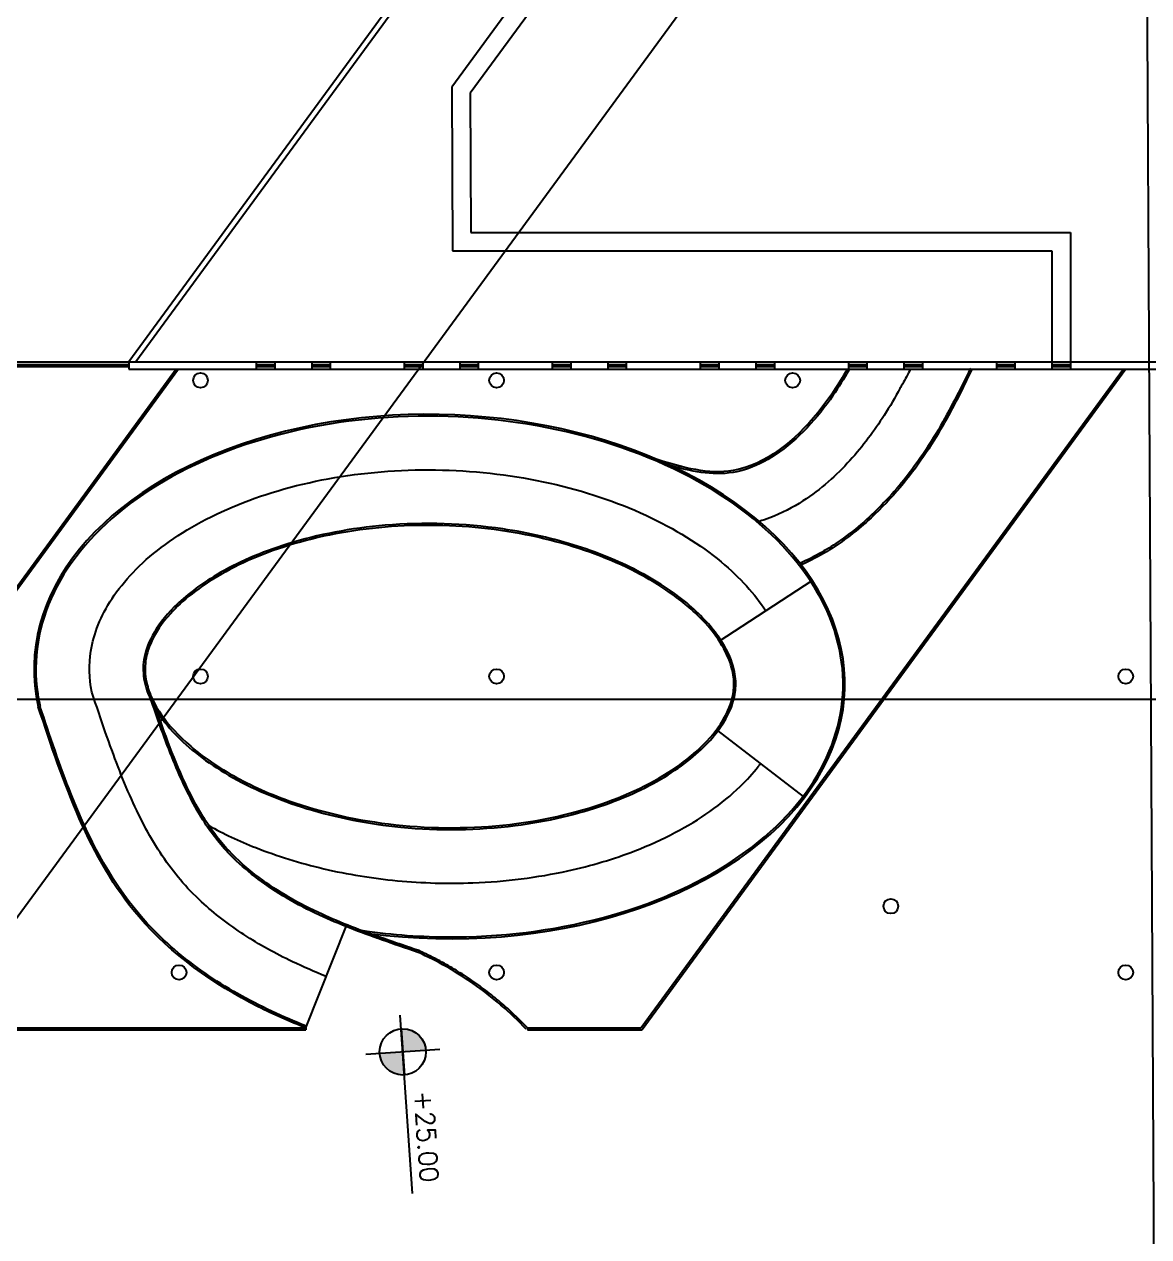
# Model space of a CAD drawing. Header units: millimetres. Extents: x 55520 to 96084, y -58491 to -49645.
# Drawn here: x 58660.11 to 58690.49, y -58356.85 to -58324.09 of the extents above; entities that cross this region are included whole.
import ezdxf
from ezdxf.enums import TextEntityAlignment as Align

# ---------------------------------------------------------------- set-up
doc = ezdxf.new("R2010")
doc.units = ezdxf.units.MM
for name, color, linetype in [('Alvenaria Corte', 30, 'Continuous'), ('Alvenaria Vista', 40, 'Continuous'), ('ARQ-COTAS', 1, 'Continuous'), ('ARQ-SÍMBOLOS', 2, 'Continuous'), ('ARQ-TEXTO2', 2, 'Continuous'), ('Cinza', 9, 'Continuous'), ('Esquadrias', 241, 'Continuous'), ('Linha Fina', 100, 'Continuous'), ('Pilares', 181, 'Continuous')]:
    doc.layers.add(name, color=color, linetype=linetype)
doc.styles.add('ROMANS', font='romans.shx')

# ---------------------------------------------------------------- blocks, each defined once
blk = doc.blocks.new('Nível_Planta')
at = {"layer": 'ARQ-SÍMBOLOS', "ltscale": 0.1}
h = blk.add_hatch(color=1, dxfattribs=at)
h.dxf.hatch_style = 1
h.paths.add_polyline_path([(-0.25, 0), (0, 0), (0, 0.25, 0.414214)])
h.paths.add_polyline_path([(0.25, 0), (0, 0), (0, -0.25, 0.414214)])
at = {"layer": 'ARQ-SÍMBOLOS', "color": 1}
for p, q in [((0, 0.4), (0, -0.4)), ((1.535, 0), (-0.4, 0))]:
    blk.add_line(p, q, dxfattribs=at)
at = {"layer": 'ARQ-SÍMBOLOS', "color": 1, "ltscale": 0.1}
blk.add_line((-0.25, 0), (0.25, 0), dxfattribs=at)
at = {"layer": 'ARQ-SÍMBOLOS', "color": 1}
blk.add_circle((0, 0), 0.25, dxfattribs=at)
at = {"layer": 'ARQ-TEXTO2', "style": 'ROMANS'}
blk.add_attdef('NIVEL-ACABADO', text='', height=0.2, dxfattribs=at).set_placement((0.432, 0.034), align=Align.BOTTOM_LEFT)

msp = doc.modelspace()

# ---------------------------------------------------------------- linework, layer by layer
at = {"layer": 'Alvenaria Corte'}
for p, q in [((58662.938, -58333.21), (58666.377, -58333.21)), ((58662.938, -58333.21), (58662.938, -58333.41)), ((58666.377, -58333.21), (58666.377, -58333.41)), ((58666.877, -58333.21), (58667.877, -58333.21)), ((58666.877, -58333.21), (58666.877, -58333.41)), ((58667.877, -58333.21), (58667.877, -58333.41)), ((58668.377, -58333.21), (58670.377, -58333.21)), ((58668.377, -58333.21), (58668.377, -58333.41)), ((58670.377, -58333.21), (58670.377, -58333.41)), ((58670.877, -58333.21), (58671.877, -58333.21)), ((58670.877, -58333.21), (58670.877, -58333.41)), ((58671.877, -58333.21), (58671.877, -58333.41)), ((58672.377, -58333.21), (58674.377, -58333.21)), ((58672.377, -58333.21), (58672.377, -58333.41)), ((58674.377, -58333.21), (58674.377, -58333.41)), ((58674.877, -58333.21), (58675.877, -58333.21)), ((58674.877, -58333.21), (58674.877, -58333.41)), ((58675.877, -58333.21), (58675.877, -58333.41)), ((58676.377, -58333.21), (58678.377, -58333.21)), ((58676.377, -58333.21), (58676.377, -58333.41)), ((58678.377, -58333.21), (58678.377, -58333.41)), ((58678.877, -58333.21), (58679.877, -58333.21)), ((58678.877, -58333.21), (58678.877, -58333.41)), ((58679.877, -58333.21), (58679.877, -58333.41)), ((58680.377, -58333.21), (58682.377, -58333.21)), ((58680.377, -58333.21), (58680.377, -58333.41)), ((58682.377, -58333.21), (58682.377, -58333.41)), ((58682.877, -58333.21), (58683.877, -58333.21)), ((58682.877, -58333.21), (58682.877, -58333.41)), ((58683.877, -58333.21), (58683.877, -58333.41)), ((58684.377, -58333.21), (58686.377, -58333.21)), ((58684.377, -58333.21), (58684.377, -58333.41)), ((58686.377, -58333.21), (58686.377, -58333.41)), ((58686.877, -58333.21), (58687.877, -58333.21)), ((58686.877, -58333.21), (58686.877, -58333.41)), ((58687.877, -58333.21), (58687.877, -58333.41)), ((58688.377, -58333.21), (58691.377, -58333.21)), ((58688.377, -58333.21), (58688.377, -58333.41)), ((58662.938, -58333.41), (58666.377, -58333.41)), ((58666.877, -58333.41), (58667.877, -58333.41)), ((58668.377, -58333.41), (58670.377, -58333.41)), ((58670.877, -58333.41), (58671.877, -58333.41)), ((58672.377, -58333.41), (58674.377, -58333.41)), ((58674.877, -58333.41), (58675.877, -58333.41)), ((58676.377, -58333.41), (58678.377, -58333.41)), ((58678.877, -58333.41), (58679.877, -58333.41)), ((58680.377, -58333.41), (58682.377, -58333.41)), ((58682.877, -58333.41), (58683.877, -58333.41)), ((58684.377, -58333.41), (58686.377, -58333.41)), ((58686.877, -58333.41), (58687.877, -58333.41)), ((58688.377, -58333.41), (58691.377, -58333.41))]:
    msp.add_line(p, q, dxfattribs=at)
at = {"layer": 'Alvenaria Vista'}
for p, q in [((58675.247, -58316.404), (58662.938, -58333.21)), ((58664.279, -58333.41), (58651.242, -58351.21)), ((58689.814, -58333.41), (58676.777, -58351.21)), ((58678.89, -58340.756), (58681.402, -58339.115)), ((58678.811, -58343.154), (58681.192, -58344.979)), ((58667.714, -58351.21), (58668.826, -58348.423)), ((58651.242, -58351.21), (58667.714, -58351.21)), ((58673.71, -58351.21), (58676.777, -58351.21))]:
    msp.add_line(p, q, dxfattribs=at)
at = {"layer": 'Alvenaria Vista', "color": 1}
for p, q in [((58677.902, -58317.265), (58671.659, -58325.787)), ((58678.402, -58317.427), (58672.16, -58325.95)), ((58671.659, -58325.787), (58671.683, -58330.21)), ((58672.16, -58325.95), (58672.18, -58329.71)), ((58672.18, -58329.71), (58688.377, -58329.71)), ((58688.377, -58329.71), (58688.377, -58333.21)), ((58671.683, -58330.21), (58687.877, -58330.21)), ((58687.877, -58330.21), (58687.877, -58333.21)), ((58636.372, -58333.21), (58662.938, -58333.21)), ((58666.377, -58333.21), (58666.877, -58333.21)), ((58667.877, -58333.21), (58668.377, -58333.21)), ((58670.377, -58333.21), (58670.877, -58333.21)), ((58671.877, -58333.21), (58672.377, -58333.21)), ((58674.377, -58333.21), (58674.877, -58333.21)), ((58675.877, -58333.21), (58676.377, -58333.21)), ((58678.377, -58333.21), (58678.877, -58333.21)), ((58679.877, -58333.21), (58680.377, -58333.21)), ((58682.377, -58333.21), (58682.877, -58333.21)), ((58683.877, -58333.21), (58684.377, -58333.21)), ((58686.377, -58333.21), (58686.877, -58333.21)), ((58687.877, -58333.21), (58688.377, -58333.21)), ((58666.377, -58333.41), (58666.877, -58333.41)), ((58667.877, -58333.41), (58668.377, -58333.41)), ((58670.377, -58333.41), (58670.877, -58333.41)), ((58671.877, -58333.41), (58672.377, -58333.41)), ((58674.377, -58333.41), (58674.877, -58333.41)), ((58675.877, -58333.41), (58676.377, -58333.41)), ((58678.377, -58333.41), (58678.877, -58333.41)), ((58679.877, -58333.41), (58680.377, -58333.41)), ((58682.377, -58333.41), (58682.877, -58333.41)), ((58683.877, -58333.41), (58684.377, -58333.41)), ((58686.377, -58333.41), (58686.877, -58333.41)), ((58687.877, -58333.41), (58688.377, -58333.41))]:
    msp.add_line(p, q, dxfattribs=at)
at = {"layer": 'Alvenaria Vista'}
msp.add_ellipse((58671.329, -58341.713), major_axis=(10.953, -0.35), ratio=0.646155, start_param=5.853597, end_param=9.589661, dxfattribs=at)
at = {"layer": 'Alvenaria Vista', "color": 1}
msp.add_ellipse((58671.329, -58341.713), major_axis=(10.953, -0.35), ratio=0.646155, start_param=4.558612, end_param=5.853595, dxfattribs=at)
at = {"layer": 'Alvenaria Vista'}
for points, knots in [([(58626.903, -58483.712), (58608.543, -58421.219), (58590.182, -58358.726), (58571.822, -58296.233), (58570.208, -58286.067), (58568.595, -58275.9), (58566.981, -58265.734), (58568.382, -58253.218), (58569.783, -58240.702), (58571.183, -58228.186), (58578.291, -58219.793), (58585.4, -58211.401), (58592.508, -58203.008), (58649.395, -58199.415), (58706.283, -58195.823), (58763.17, -58192.23), (58782.434, -58190.409), (58801.697, -58188.587), (58820.96, -58186.766)], [20.322416, 20.322416, 20.322416, 20.322416, 21.305376, 21.305376, 21.305376, 22.305376, 22.305376, 22.305376, 23.305376, 23.305376, 23.305376, 24.305376, 24.305376, 24.305376, 25.305376, 25.305376, 25.305376, 25.593369, 25.593369, 25.593369, 25.593369]), ([(58679.283, -58341.967), (58679.288, -58341.809), (58679.271, -58341.649), (58679.174, -58341.29), (58679.092, -58341.091), (58678.833, -58340.654), (58678.655, -58340.417), (58678.185, -58339.929), (58677.894, -58339.679), (58677.001, -58339.056), (58676.318, -58338.698), (58674.761, -58338.119), (58673.889, -58337.897), (58672.071, -58337.636), (58671.125, -58337.597), (58669.283, -58337.705), (58668.387, -58337.853), (58666.763, -58338.303), (58666.035, -58338.605), (58664.843, -58339.285), (58664.38, -58339.661), (58663.82, -58340.279), (58663.659, -58340.529), (58663.45, -58340.974), (58663.4, -58341.17), (58663.363, -58341.545), (58663.376, -58341.728), (58663.467, -58342.077), (58663.523, -58342.229), (58663.607, -58342.392)], [0, 0, 0, 0, 0.195292, 0.195292, 0.390585, 0.390585, 0.585877, 0.585877, 0.78117, 0.78117, 1.090959, 1.090959, 1.400747, 1.400747, 1.710536, 1.710536, 2.020325, 2.020325, 2.330114, 2.330114, 2.639902, 2.639902, 2.870005, 2.870005, 3.100108, 3.100108, 3.330212, 3.330212, 3.482951, 3.482951, 3.482951, 3.482951]), ([(58678.811, -58343.154), (58678.824, -58343.136), (58678.837, -58343.119), (58679.042, -58342.835), (58679.154, -58342.594), (58679.258, -58342.235), (58679.279, -58342.101), (58679.283, -58341.967)], [3.3293475, 3.3293475, 3.3293475, 3.3293475, 3.3452604, 3.3452604, 3.5902218, 3.5902218, 3.7550875, 3.7550875, 3.7550875, 3.7550875]), ([(58667.714, -58351.21), (58667.281, -58351.037), (58665.618, -58350.308), (58662.295, -58347.951), (58661.172, -58344.582), (58660.488, -58342.529)], [2.227202, 2.227202, 2.227202, 2.227202, 3.625237, 7.661855, 13.959587, 13.959587, 13.959587, 13.959587]), ([(58670.771, -58349.12), (58670.444, -58349.009), (58670.129, -58348.902), (58669.218, -58348.582), (58668.661, -58348.369), (58667.841, -58347.993), (58667.546, -58347.842), (58666.978, -58347.51), (58666.708, -58347.332), (58666.147, -58346.913), (58665.869, -58346.667), (58665.504, -58346.279), (58665.388, -58346.141), (58665.158, -58345.835), (58665.046, -58345.67), (58664.597, -58344.939), (58664.286, -58344.254), (58663.86, -58343.125), (58663.734, -58342.766), (58663.607, -58342.392)], [0, 0, 0, 0, 1.035175, 1.035175, 3.105526, 3.105526, 4.393103, 4.393103, 5.68068, 5.68068, 7.301838, 7.301838, 8.201306, 8.201306, 9.100774, 9.100774, 11.90203, 11.90203, 13.109504, 13.109504, 13.109504, 13.109504])]:
    msp.add_open_spline(points, degree=3, knots=knots, dxfattribs=at)
at = {"layer": 'Alvenaria Vista', "color": 1}
for points, knots in [([(58682.344, -58333.41), (58682.114, -58333.815), (58681.35, -58334.991), (58679.527, -58336.505), (58677.912, -58336.071), (58677.214, -58335.848)], [1.469321, 1.469321, 1.469321, 1.469321, 2.872068, 5.63994, 7.723486, 7.723486, 7.723486, 7.723486]), ([(58685.718, -58333.41), (58685.714, -58333.418), (58685.71, -58333.426), (58685.706, -58333.434), (58685.591, -58333.67), (58685.468, -58333.922), (58685.082, -58334.674), (58684.789, -58335.21), (58684.032, -58336.319), (58683.571, -58336.89), (58682.639, -58337.749), (58682.244, -58338.061), (58681.572, -58338.467), (58681.345, -58338.587), (58681.103, -58338.696)], [-0.027713, -0.027713, -0.027713, -0.027713, 0, 0, 0, 0.79477, 0.79477, 2.24682, 2.24682, 3.69887, 3.69887, 4.572383, 4.572383, 4.973711, 4.973711, 4.973711, 4.973711]), ([(58663.607, -58342.392), (58663.633, -58342.441), (58663.66, -58342.49), (58663.687, -58342.539), (58663.708, -58342.575), (58663.731, -58342.612), (58663.924, -58342.912), (58664.164, -58343.2), (58664.802, -58343.78), (58665.2, -58344.071), (58666.134, -58344.61), (58666.67, -58344.858), (58668.133, -58345.381), (58669.123, -58345.607), (58671.168, -58345.829), (58672.224, -58345.825), (58674.23, -58345.59), (58675.181, -58345.36), (58676.822, -58344.738), (58677.511, -58344.347), (58678.352, -58343.684), (58678.608, -58343.42), (58678.797, -58343.173), (58678.801, -58343.167), (58678.806, -58343.16), (58678.811, -58343.154)], [0, 0, 0, 0, 1, 1, 1, 1.032217, 1.032217, 1.26232, 1.26232, 1.492423, 1.492423, 1.722526, 1.722526, 2.066969, 2.066969, 2.411412, 2.411412, 2.755856, 2.755856, 3.100299, 3.100299, 3.323442, 3.323442, 3.323442, 3.329347, 3.329347, 3.329347, 3.329347])]:
    msp.add_open_spline(points, degree=3, knots=knots, dxfattribs=at)
at = {"layer": 'Alvenaria Vista', "color": 100}
for points, knots in [([(58684.053, -58333.41), (58683.981, -58333.543), (58683.909, -58333.676), (58683.837, -58333.81), (58683.815, -58333.849), (58683.794, -58333.889), (58683.772, -58333.929), (58683.641, -58334.17), (58683.498, -58334.416), (58683.08, -58335.07), (58682.777, -58335.482), (58682.054, -58336.273), (58681.638, -58336.651), (58680.876, -58337.144), (58680.579, -58337.301), (58680.162, -58337.459), (58680.067, -58337.491), (58679.969, -58337.52)], [0.701325, 0.701325, 0.701325, 0.701325, 1.116115, 1.116115, 1.116115, 1.239355, 1.239355, 1.239355, 1.988962, 1.988962, 3.222995, 3.222995, 4.457027, 4.457027, 5.144655, 5.144655, 5.341067, 5.341067, 5.341067, 5.341067]), ([(58669.21, -58348.572), (58669.284, -58348.583), (58669.359, -58348.593), (58669.434, -58348.603), (58670.21, -58348.706), (58671.001, -58348.755), (58673.233, -58348.736), (58674.665, -58348.535), (58677.281, -58347.79), (58678.464, -58347.245), (58680.397, -58345.897), (58681.147, -58345.094), (58682.098, -58343.358), (58682.3, -58342.426), (58682.129, -58340.571), (58681.755, -58339.648), (58680.485, -58337.954), (58679.589, -58337.183), (58677.412, -58335.916), (58676.132, -58335.421), (58673.387, -58334.782), (58671.923, -58334.64), (58669.04, -58334.731), (58667.622, -58334.965), (58665.051, -58335.771), (58663.9, -58336.343), (58662.045, -58337.736), (58661.341, -58338.556), (58660.487, -58340.314), (58660.337, -58341.251), (58660.49, -58342.291), (58660.511, -58342.405), (58660.537, -58342.518)], [4.537681, 4.537681, 4.537681, 4.537681, 4.558612, 4.558612, 4.558612, 4.775001, 4.775001, 5.172159, 5.172159, 5.569316, 5.569316, 5.966473, 5.966473, 6.363631, 6.363631, 6.760788, 6.760788, 7.157946, 7.157946, 7.555103, 7.555103, 7.95226, 7.95226, 8.349418, 8.349418, 8.746575, 8.746575, 9.143732, 9.143732, 9.54089, 9.54089, 9.589661, 9.589661, 9.589661, 9.589661]), ([(58668.27, -58349.817), (58667.956, -58349.691), (58667.651, -58349.56), (58666.899, -58349.202), (58666.46, -58348.959), (58665.633, -58348.417), (58665.247, -58348.12), (58664.697, -58347.612), (58664.505, -58347.415), (58664.156, -58347.005), (58663.992, -58346.788), (58663.528, -58346.095), (58663.255, -58345.58), (58662.755, -58344.463), (58662.528, -58343.86), (58662.184, -58342.873), (58662.061, -58342.506), (58661.937, -58342.134), (58661.861, -58341.759), (58661.854, -58341.392), (58661.987, -58340.555), (58662.17, -58340.08), (58662.796, -58339.129), (58663.241, -58338.656), (58664.386, -58337.787), (58665.085, -58337.393), (58666.674, -58336.748), (58667.562, -58336.498), (58669.436, -58336.177), (58670.422, -58336.107), (58672.392, -58336.157), (58673.375, -58336.278), (58675.24, -58336.694), (58676.121, -58336.99), (58677.691, -58337.717), (58678.379, -58338.148), (58679.449, -58339.037), (58679.852, -58339.487), (58680.146, -58339.936)], [0, 0, 0, 0, 1.092845, 1.092845, 2.775472, 2.775472, 4.458098, 4.458098, 5.466082, 5.466082, 6.474067, 6.474067, 8.490035, 8.490035, 10.506003, 10.506003, 11.651555, 11.651555, 11.651555, 11.88381, 11.88381, 12.179685, 12.179685, 12.47556, 12.47556, 12.771435, 12.771435, 13.06731, 13.06731, 13.363184, 13.363184, 13.659059, 13.659059, 13.954934, 13.954934, 14.250809, 14.250809, 14.519236, 14.519236, 14.519236, 14.519236]), ([(58679.333, -58341.969), (58679.339, -58341.8), (58679.319, -58341.628), (58679.201, -58341.209), (58679.086, -58340.953), (58678.701, -58340.39), (58678.431, -58340.085), (58677.721, -58339.479), (58677.282, -58339.179), (58676.261, -58338.633), (58675.68, -58338.387), (58674.42, -58337.986), (58673.741, -58337.828), (58672, -58337.572), (58670.911, -58337.537), (58668.935, -58337.703), (58668.038, -58337.876), (58666.51, -58338.351), (58665.86, -58338.637), (58664.852, -58339.232), (58664.468, -58339.532), (58663.898, -58340.098), (58663.704, -58340.363), (58663.444, -58340.842), (58663.375, -58341.054), (58663.313, -58341.452), (58663.316, -58341.64), (58663.395, -58342.022), (58663.457, -58342.209), (58663.562, -58342.414)], [0, 0, 0, 0, 0.202656, 0.202656, 0.441079, 0.441079, 0.679501, 0.679501, 0.917924, 0.917924, 1.156346, 1.156346, 1.394769, 1.394769, 1.748241, 1.748241, 2.062214, 2.062214, 2.346017, 2.346017, 2.594678, 2.594678, 2.827764, 2.827764, 3.06085, 3.06085, 3.293936, 3.293936, 3.482951, 3.482951, 3.482951, 3.482951]), ([(58663.694, -58342.646), (58663.819, -58342.846), (58663.984, -58343.059), (58664.549, -58343.649), (58665.037, -58344.035), (58666.244, -58344.732), (58666.962, -58345.043), (58668.543, -58345.525), (58669.405, -58345.697), (58671.316, -58345.883), (58672.372, -58345.868), (58674.239, -58345.629), (58675.063, -58345.435), (58676.491, -58344.933), (58677.101, -58344.631), (58678.097, -58343.984), (58678.479, -58343.639), (58679.014, -58342.994), (58679.167, -58342.699), (58679.303, -58342.274), (58679.328, -58342.122), (58679.333, -58341.969)], [1.02379, 1.02379, 1.02379, 1.02379, 1.196561, 1.196561, 1.492213, 1.492213, 1.787865, 1.787865, 2.083517, 2.083517, 2.427398, 2.427398, 2.725181, 2.725181, 3.007712, 3.007712, 3.290244, 3.290244, 3.572776, 3.572776, 3.755087, 3.755087, 3.755087, 3.755087]), ([(58667.732, -58351.163), (58667.414, -58351.036), (58667.099, -58350.901), (58666.166, -58350.462), (58665.558, -58350.119), (58664.422, -58349.328), (58663.894, -58348.881), (58662.516, -58347.39), (58661.89, -58346.182), (58661.07, -58344.118), (58660.803, -58343.316), (58660.535, -58342.513)], [2.227202, 2.227202, 2.227202, 2.227202, 3.257195, 3.257195, 5.31718, 5.31718, 7.377165, 7.377165, 11.497136, 11.497136, 13.959587, 13.959587, 13.959587, 13.959587]), ([(58670.755, -58349.167), (58670.422, -58349.054), (58670.1, -58348.945), (58669.172, -58348.618), (58668.604, -58348.401), (58667.777, -58348.017), (58667.483, -58347.864), (58666.654, -58347.376), (58666.165, -58347.01), (58665.627, -58346.488), (58665.496, -58346.346), (58665.252, -58346.05), (58665.135, -58345.89), (58664.905, -58345.543), (58664.794, -58345.356), (58664.449, -58344.719), (58664.227, -58344.22), (58663.859, -58343.273), (58663.71, -58342.851), (58663.559, -58342.408)], [0, 0, 0, 0, 1.055486, 1.055486, 3.166459, 3.166459, 4.449242, 4.449242, 6.91779, 6.91779, 7.839196, 7.839196, 8.760603, 8.760603, 9.682009, 9.682009, 11.681276, 11.681276, 13.109504, 13.109504, 13.109504, 13.109504]), ([(58665.097, -58345.741), (58665.491, -58345.958), (58665.915, -58346.157), (58666.941, -58346.563), (58667.559, -58346.755), (58668.843, -58347.056), (58669.512, -58347.166), (58670.869, -58347.294), (58671.555, -58347.313), (58673.112, -58347.254), (58673.981, -58347.143), (58675.433, -58346.824), (58676.039, -58346.643), (58677.376, -58346.126), (58678.056, -58345.764), (58678.939, -58345.144), (58679.215, -58344.915), (58679.637, -58344.505), (58679.799, -58344.326), (58679.962, -58344.118), (58679.982, -58344.092), (58680.002, -58344.067)], [1.517106, 1.517106, 1.517106, 1.517106, 1.677395, 1.677395, 1.882596, 1.882596, 2.087797, 2.087797, 2.292998, 2.292998, 2.558286, 2.558286, 2.764466, 2.764466, 3.046364, 3.046364, 3.197066, 3.197066, 3.310815, 3.310815, 3.326963, 3.326963, 3.326963, 3.326963]), ([(58670.753, -58349.166), (58670.42, -58349.053), (58670.098, -58348.944), (58669.688, -58348.8), (58669.588, -58348.764), (58669.49, -58348.729)], [0.390802, 0.390802, 0.390802, 0.390802, 1.446383, 1.446383, 1.790738, 1.790738, 1.790738, 1.790738]), ([(58673.673, -58351.244), (58673.241, -58350.788), (58672.758, -58350.371), (58671.768, -58349.682), (58671.269, -58349.399), (58670.753, -58349.166)], [0, 0, 0, 0, 0.2041336, 0.2041336, 0.3880919, 0.3880919, 0.3880919, 0.3880919])]:
    msp.add_open_spline(points, degree=3, knots=knots, dxfattribs=at)
at = {"layer": 'Alvenaria Vista', "color": 1}
msp.add_open_spline([(58685.673, -58333.388), (58685.669, -58333.396), (58685.665, -58333.404), (58685.661, -58333.412)], degree=3, dxfattribs=at)
at = {"layer": 'Alvenaria Vista'}
msp.add_rational_spline([(58673.71, -58351.21), (58672.872, -58350.326), (58671.88, -58349.62), (58670.771, -58349.12), (58670.444, -58349.009), (58670.129, -58348.902), (58669.718, -58348.757), (58669.612, -58348.72), (58669.507, -58348.682)], [1, 0.987471090121, 0.987471090121, 1, 1, 1, 1, 1, 1], degree=3, knots=[0, 0, 0, 0, 0.388356, 0.388356, 0.388356, 1.423531, 1.423531, 1.790738, 1.790738, 1.790738, 1.790738], dxfattribs=at)
at = {"layer": 'ARQ-COTAS'}
for points in [[(58685.801, -58421.834), (58690.979, -58421.806), (58689.742, -58189.675), (58684.564, -58189.702)], [(58722.262, -58256.948), (58725.192, -58259.094), (58603.322, -58425.489), (58600.393, -58423.344)], [(58573.846, -58339.657), (58573.846, -58342.327), (58728.337, -58342.327), (58728.337, -58339.657)]]:
    msp.add_lwpolyline(points, dxfattribs=at)
at = {"layer": 'Cinza'}
for points, knots in [([(58682.388, -58333.435), (58682.256, -58333.667), (58682.115, -58333.896), (58681.754, -58334.421), (58681.522, -58334.715), (58680.999, -58335.265), (58680.71, -58335.518), (58680.138, -58335.898), (58679.861, -58336.037), (58679.298, -58336.208), (58679.014, -58336.239), (58678.441, -58336.214), (58678.151, -58336.162), (58677.639, -58336.033), (58677.419, -58335.966), (58677.198, -58335.896)], [1.469321, 1.469321, 1.469321, 1.469321, 2.269635, 2.269635, 3.340211, 3.340211, 4.410786, 4.410786, 5.324214, 5.324214, 6.195699, 6.195699, 7.067184, 7.067184, 7.723486, 7.723486, 7.723486, 7.723486]), ([(58685.661, -58333.412), (58685.55, -58333.639), (58685.432, -58333.881), (58685.041, -58334.646), (58684.733, -58335.211), (58684.049, -58336.2), (58683.724, -58336.612), (58682.998, -58337.368), (58682.613, -58337.716), (58681.839, -58338.259), (58681.483, -58338.471), (58681.083, -58338.65)], [0, 0, 0, 0, 0.765982, 0.765982, 2.297946, 2.297946, 3.361429, 3.361429, 4.305086, 4.305086, 4.973711, 4.973711, 4.973711, 4.973711])]:
    msp.add_open_spline(points, degree=3, knots=knots, dxfattribs=at)
at = {"layer": 'Esquadrias'}
for p, q in [((58636.447, -58333.285), (58662.938, -58333.285)), ((58636.497, -58333.335), (58662.938, -58333.335)), ((58666.377, -58333.285), (58666.877, -58333.285)), ((58666.377, -58333.335), (58666.877, -58333.335)), ((58667.877, -58333.285), (58668.377, -58333.285)), ((58667.877, -58333.335), (58668.377, -58333.335)), ((58670.377, -58333.285), (58670.877, -58333.285)), ((58670.377, -58333.335), (58670.877, -58333.335)), ((58671.877, -58333.285), (58672.377, -58333.285)), ((58671.877, -58333.335), (58672.377, -58333.335)), ((58674.377, -58333.285), (58674.877, -58333.285)), ((58674.377, -58333.335), (58674.877, -58333.335)), ((58675.877, -58333.285), (58676.377, -58333.285)), ((58675.877, -58333.335), (58676.377, -58333.335)), ((58678.377, -58333.285), (58678.877, -58333.285)), ((58678.377, -58333.335), (58678.877, -58333.335)), ((58679.877, -58333.285), (58680.377, -58333.285)), ((58679.877, -58333.335), (58680.377, -58333.335)), ((58682.377, -58333.285), (58682.877, -58333.285)), ((58682.377, -58333.335), (58682.877, -58333.335)), ((58683.877, -58333.285), (58684.377, -58333.285)), ((58683.877, -58333.335), (58684.377, -58333.335)), ((58686.377, -58333.285), (58686.877, -58333.285)), ((58686.377, -58333.335), (58686.877, -58333.335)), ((58687.877, -58333.285), (58688.377, -58333.285)), ((58687.877, -58333.335), (58688.377, -58333.335))]:
    msp.add_line(p, q, dxfattribs=at)
at = {"layer": 'Linha Fina'}
for p, q in [((58675.397, -58316.453), (58663.124, -58333.21)), ((58664.217, -58333.41), (58651.144, -58351.26)), ((58689.875, -58333.41), (58676.802, -58351.26)), ((58651.144, -58351.26), (58667.714, -58351.26)), ((58667.714, -58351.21), (58667.714, -58351.26)), ((58673.71, -58351.21), (58673.71, -58351.26)), ((58673.71, -58351.26), (58676.802, -58351.26))]:
    msp.add_line(p, q, dxfattribs=at)
at = {"layer": 'Pilares'}
for centre in [(58664.872, -58333.71), (58672.872, -58333.71), (58680.872, -58333.71), (58664.872, -58341.71), (58672.872, -58341.71), (58689.872, -58341.71), (58683.525, -58347.919), (58664.293, -58349.71), (58672.872, -58349.71), (58689.872, -58349.71)]:
    msp.add_circle(centre, 0.2, dxfattribs=at)

# ---------------------------------------------------------------- block references
at = {"layer": 'ARQ-SÍMBOLOS', "xscale": 2.5, "yscale": 2.5, "zscale": 2.5, "rotation": 273.8554613186972}
msp.add_blockref('Nível_Planta', (58670.338, -58351.857), dxfattribs=at).add_auto_attribs({'NIVEL-ACABADO': '+25.00'})

doc.saveas('drawing.dxf')
